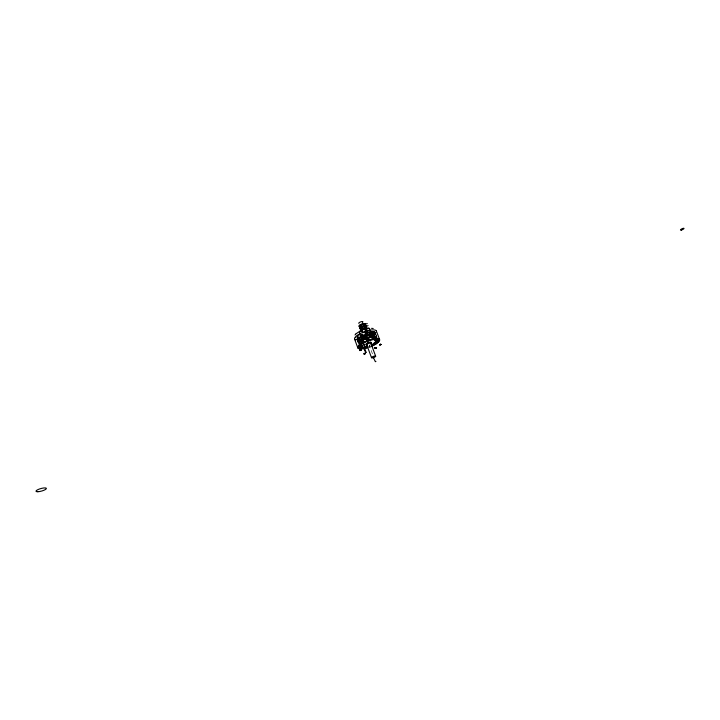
<?xml version="1.0" encoding="UTF-8"?>
<svg xmlns="http://www.w3.org/2000/svg" width="720" height="720" viewBox="0 0 720 720"><rect width="100%" height="100%" fill="white"/><g stroke="black" fill="none" stroke-linecap="round" stroke-linejoin="round"><path stroke-width="0.54" stroke-dasharray="3.6 2.7" d="M357.417 336.654L360.279 344.277M361.746 342.513L359.802 337.311L367.299 335.106L372.834 331.794M361.926 340.947L360.738 337.743L359.865 337.284M366.399 337.293L365.94 337.392L366.399 337.293L365.679 335.232L365.94 337.392L365.553 334.872L370.827 331.893M371.925 331.245L371.727 331.362M372.159 331.443L367.407 333.837M358.821 337.41L360.639 342.27M364.248 335.907L366.957 334.935L364.248 335.907L365.562 339.444M365.562 335.601L365.931 335.412M366.354 339.444L365.724 337.266M373.536 337.716L371.682 332.766L372.501 331.101M371.736 332.793L372.303 332.541L374.121 337.401M356.427 339.219L356.733 338.877L359.037 345.15M360.756 340.263L361.467 342.396C359.739 340.11 361.548 338.958 361.899 342.117M367.335 334.161L367.065 333.711L371.916 330.975M363.537 335.448L358.353 336.339M366.057 330.903L367.353 333.819M360.711 340.425L368.199 338.382M372.276 332.604C369.126 335.322 361.44 337.464 358.614 337.563C362.268 337.635 371.079 336.078 372.78 331.074M371.367 337.644C370.026 330.228 368.046 334.224 370.611 337.905M369.369 334.485L369.819 333.495M358.479 337.428L357.525 336.879L360.711 344.277M360.765 337.878L359.766 337.41M373.464 332.307L367.632 335.844L360.666 337.941M369.423 334.467L362.484 337.113L358.029 337.761M368.136 338.742L367.362 339.237M365.616 337.383L365.094 338.076L367.983 337.869L365.292 338.715L367.713 337.14L364.752 337.257L366.957 335.412L364.5 336.402L367.461 336.285L365.931 337.221M357.291 340.254L357.885 340.011L356.328 339.345M365.589 339.255L370.962 337.032L374.571 334.584A8.073 2.394 -20.4 0 0 375.21 333.981M368.973 346.284L369.846 345.681M358.416 337.428L357.579 336.933M369.702 333.441L362.304 336.321L356.526 336.834M357.219 340.515A8.064 2.394 -20.4 0 0 360.981 340.443A8.064 2.394 -20.4 0 0 366.003 339.174A8.064 2.394 -20.4 0 0 370.962 337.032A8.064 2.394 -20.4 0 0 374.571 334.584L373.869 334.548L375.273 332.865M375.264 332.478L374.175 331.875M365.985 332.793L369.135 331.929A8.433 2.511 -20.4 0 0 367.11 332.28M365.877 337.194L366.975 339.228M367.092 339.273L368.082 339.048M361.377 335.403L363.447 335.052M358.731 336.069L365.553 334.89M361.134 340.038L357.318 340.524M372.951 331.596L375.777 337.887M357.3 337.059L359.982 344.376M375.651 333.522L377.208 337.689M377.064 337.743L374.517 331.335L376.92 337.815M374.22 331.272L376.776 337.905M374.085 331.299L376.578 337.869M373.932 331.344L376.443 337.941M373.779 331.398L376.29 337.995M373.635 331.47L375.984 337.743M375.867 337.815L373.518 331.542L375.714 337.968M373.536 332.568L375.408 337.563A8.451 2.475 -20.4 0 0 367.929 337.617A8.451 2.475 -20.4 0 0 359.622 342.549M374.058 334.476L375.381 337.905M373.905 334.53L375.228 337.959M373.923 334.899L375.084 338.004M373.662 334.935L374.553 336.996M372.177 331.101L374.67 338.013M371.547 331.326L373.707 337.095M370.899 331.299L373.311 337.725M370.53 330.597L373.167 337.86M370.683 331.308L373.041 337.932M370.539 331.335L372.906 337.995M370.386 331.38L372.861 338.013M370.233 331.434L372.582 337.734M369.765 330.858L372.438 337.797M369.972 331.578L372.231 337.941M369.828 331.713L372.177 338.013M375.57 332.109A8.073 2.403 -20.4 0 1 374.265 333.792A8.064 2.403 -20.4 0 1 370.665 336.24L370.962 337.032M366.678 331.884L369.135 338.643M366.228 332.064L366.957 334.026M366.093 332.514L368.523 338.886M365.994 332.505L368.343 338.805M365.877 332.514L368.217 338.823M365.733 332.541L368.073 338.85M365.58 332.586L367.92 338.895M365.427 332.649L367.767 338.958M365.283 332.712L368.019 340.074M365.22 333.054L367.947 340.407M365.409 333.972L367.821 340.407M369.018 344.619L373.599 356.976M364.734 333.549L367.155 339.795M356.238 339.57A8.073 2.403 -20.3 0 0 356.931 339.714A8.064 2.403 -20.4 0 0 360.693 339.651A8.064 2.394 -20.4 0 0 365.706 338.382L366.003 339.174M362.871 334.341L365.013 340.119M361.341 334.566L364.113 342.063M361.044 334.305L363.843 341.928M360.981 334.602L363.699 341.955M360.828 334.647L363.546 342M361.062 335.754L363.393 342.063M360.738 335.061L362.862 341.073M360.801 335.889L363.276 342.45M360.513 335.232L363.15 342.468M360.657 336.033L362.997 342.432M360.963 340.119L361.89 342.486M358.938 336.933L360.693 341.694M357.957 336.204L360.063 341.919M357.84 336.897L360.549 344.232M357.723 336.906L360.423 344.25M357.426 336.987L360.351 344.619M357.138 337.104L359.838 344.448M357.165 337.437L359.865 344.772M357.309 338.301L359.577 344.655L357.246 338.418M357.696 340.065L358.848 343.179M357.552 340.119L358.695 343.242M357.408 340.191L358.56 343.305M356.616 339.048L358.083 343.035M369.999 345.951A8.082 2.34 -20.4 0 1 368.685 346.401M374.274 334.332A11.628 3.465 -20.4 0 1 356.994 340.245M370.332 346.752A11.664 3.375 -20.4 0 1 367.497 347.724M370.215 346.536A8.082 2.331 -20.4 0 1 368.901 346.986M370.665 336.24A8.064 2.394 -20.4 0 1 365.706 338.382M362.655 340.299A8.442 2.502 -20.4 0 1 360.072 337.041A8.442 2.502 -20.4 0 1 372.69 333.063A8.442 2.502 -20.4 0 1 368.694 338.391M363.24 340.47A8.451 2.466 -20.4 0 1 365.112 339.534M367.164 338.706A8.451 2.466 -20.4 0 1 374.355 337.455M360.342 342.639A8.442 2.484 -20.4 0 1 361.359 338.913A8.442 2.484 -20.4 0 1 371.592 335.241A8.442 2.484 -20.4 0 1 374.049 337.716M359.676 343.071A8.451 2.484 -20.4 0 1 366.615 337.239A8.451 2.484 -20.4 0 1 374.994 337.563M370.836 331.641A8.433 2.511 -20.4 0 1 372.042 334.809A8.433 2.511 -20.4 0 1 361.539 339.048A8.433 2.511 -20.4 0 1 358.416 336.663M361.107 334.71A8.433 2.511 -20.4 0 1 362.97 333.765M365.256 333.567A8.442 2.511 -20.4 0 1 373.266 334.485A8.442 2.511 -20.4 0 1 360.126 339.786A8.442 2.511 -20.4 0 1 363.204 334.395M361.458 341.955A8.442 2.493 -20.4 0 1 360.18 338.832A8.442 2.493 -20.4 0 1 370.746 334.575A8.442 2.493 -20.4 0 1 373.779 336.987M362.925 341.028A8.442 2.493 -20.4 0 1 359.532 338.418A8.442 2.493 -20.4 0 1 371.052 333.774A8.442 2.493 -20.4 0 1 372.366 337.221M369.009 346.581L369.81 346.914L369.045 346.563M369.864 335.853L370.62 335.628L369.9 335.808M364.698 336.339A2.187 0.648 -20.4 0 0 367.659 334.683A2.187 0.648 -20.4 0 0 364.446 335.232A2.187 0.648 -20.4 0 0 364.698 336.339"/><path stroke-width="1.08" d="M364.896 347.814C363.834 347.499 363.249 348.021 364.815 347.598M364.905 347.472L364.095 347.913L364.896 347.733M364.446 353.979L365.04 353.403L364.221 354.195L364.104 353.385L364.14 353.979M365.274 353.376L364.536 354.015M375.327 348.174C377.091 347.733 376.272 348.237 375.561 348.219M364.545 324.117L364.734 324.792L365.571 324.369M375.633 348.372L376.326 348.012L375.345 348.318M364.761 324.729L364.509 323.991L365.292 323.667L365.535 324.576M365.355 326.286L366.147 325.899L366.336 326.736L365.544 326.952L365.337 326.349M365.571 326.871L365.31 326.16L366.129 325.881M366.372 329.058L366.156 328.464L367.119 328.581A2.268 0.684 -20.4 0 1 367.146 328.905L366.354 329.121M360.675 350.208L359.748 350.388L360.693 350.1M362.988 342.333L363.456 342.414L362.763 342.783M365.04 347.472C366.615 347.841 364.149 345.663 363.15 342.369M365.4 352.674C366.462 352.332 365.733 353.304 363.897 348.606M366.147 352.449L364.617 348.246M381.105 344.592L380.295 344.178L380.88 344.61L379.611 345.195L380.799 344.448M380.871 344.466L379.944 344.646L381.024 344.376M378.558 339.813L378.576 339.759A8.1 2.349 -20.4 0 0 377.856 338.733M366.354 326.709L366.12 325.854M369.936 329.211L368.991 328.581L369.684 329.283M364.518 324.198L365.355 323.811M365.049 353.511C363.96 354.042 365.976 353.493 364.329 353.313M355.023 334.962L355.743 334.08M369.774 330.822L370.521 330.57L370.152 330.858M361.386 347.454L359.901 347.787L360.567 347.292L358.857 346.689M367.812 340.218L367.128 340.695M373.707 338.769L373.293 339.048L376.38 338.787M374.895 342.495L374.184 342.711L376.299 342.036L375.246 342.927L376.398 342.315L375.138 342.09L375.165 342.711M360.504 350.091L359.946 350.289L360.621 350.19M355.923 333.855L359.856 331.209L359.604 332.262L359.721 331.236M376.578 341.802L378.414 339.948M374.454 338.958L374.841 338.976M359.721 344.52L360.702 347.589M377.181 338.778L376.533 339.084L378.801 340.344A8.091 2.34 -20.4 0 1 377.496 342.423A8.082 2.34 -20.4 0 1 373.878 344.844A8.082 2.331 -20.4 0 1 371.079 346.194M363.222 345.249L364.743 344.304M372.528 344.871A8.082 2.34 -20.4 0 0 373.662 344.268L374.157 343.62M364.806 347.517L364.032 347.724L364.896 347.409M360.162 326.016L362.304 332.037M373.221 357.183L375.354 361.701L375.939 361.386M364.815 341.685L363.969 341.91M360.927 350.334L360.738 349.767L360.252 350.172M372.978 338.778L371.871 339.273M376.929 342.045L377.28 341.838A8.091 2.349 -20.4 0 0 377.928 341.244M374.787 343.665A8.082 2.34 -20.4 0 1 373.662 344.268L373.374 344.394M365.409 329.094L366.057 330.903M364.725 324.585L365.553 324.324M365.535 326.754L366.363 326.484M366.912 328.014L366.12 328.338L366.336 328.914L367.029 328.293A2.268 0.684 -20.4 0 0 366.912 328.014L367.146 328.905M364.374 331.254L364.473 331.497M375.615 342.162L375.678 342.135A8.46 2.457 -20.4 0 0 371.421 339.93A8.46 2.457 -20.4 0 0 360.873 345.177A8.46 2.457 -20.4 0 0 367.029 346.383M360.369 350.064L359.946 350.307M368.712 340.146L371.088 339.471M375.246 342.927L375.372 342.009M376.596 342.09L375.453 338.679M361.089 349.434L361.188 349.875M360.846 350.109L359.829 350.604L360.702 350.406M380.583 344.304L380.151 344.565M376.479 347.481L376.569 347.913M364.221 354.195L364.482 353.439L365.355 353.601M365.436 324.072L367.272 323.577M368.055 325.611L366.318 326.394M368.874 327.879L367.128 328.563M365.184 347.076L366.714 346.689M360.54 349.848L359.856 350.028M360.423 344.25L361.107 343.908A8.451 2.457 -20.4 0 1 362.223 342.927M359.649 344.772L360.351 344.619L358.497 346.725M371.538 328.329L373.212 328.509M368.325 341.946L368.343 342.072M355.356 337.581L355.977 337.338M359.388 332.172L360.135 334.215M365.148 353.673L364.455 354.114M376.344 330.921L379.602 339.597M377.181 338.58L377.397 339.174A8.109 2.349 -20.4 0 1 378.801 340.344M377.496 342.423L376.146 339.615M375.606 338.616L376.803 342.018M375.381 342.225L375.48 342.846M373.419 338.652L373.644 339.237A8.118 2.349 -20.4 0 1 377.397 339.174M373.662 344.268L373.878 344.844M365.31 323.685L365.571 324.423M370.764 343.035L375.669 356.229A2.205 0.612 -20.4 0 1 372.681 357.867A2.205 0.612 -20.4 0 1 372.456 356.823A2.205 0.612 -20.4 0 1 375.669 356.229M362.97 323.766L363.186 324.342M363.771 325.944L363.987 326.52M364.581 328.122L364.797 328.698M368.316 339.948L368.532 340.533A8.118 2.358 -20.4 0 1 373.644 339.237M366.642 344.52L371.529 357.714M363.249 342.126L363.474 342.72A8.118 2.358 -20.3 0 0 359.847 345.177A8.109 2.349 -20.3 0 0 358.632 347.247A8.1 2.34 -20.3 0 0 360.117 348.372A8.082 2.34 -20.3 0 0 363.879 348.273A8.082 2.331 -20.4 0 0 367.587 347.436M360.198 345.285L360.963 347.382M360.144 345.366L360.819 347.517M359.766 345.213L360.558 347.652M359.613 345.258L360.414 347.706M359.469 345.321L360.261 347.751M360.117 348.372L359.901 347.787A8.082 2.34 -20.3 0 0 360.594 347.922M358.632 347.247L358.416 346.662A8.1 2.358 -20.3 0 1 358.38 346.239M354.663 339.291L357.858 347.976M359.442 326.358A2.97 0.918 -20.4 0 1 359.973 324.882A2.97 0.918 -20.4 0 1 363.753 323.703A2.97 0.918 -20.4 0 1 363.879 324.972M360.243 328.527A2.97 0.909 -20.4 0 1 360.774 327.06A2.97 0.909 -20.4 0 1 364.563 325.872A2.97 0.909 -20.4 0 1 364.68 327.132M367.497 347.724A11.664 3.375 -20.4 0 1 359.163 345.186A11.664 3.375 -20.4 0 1 377.505 338.652A11.664 3.375 -20.4 0 1 371.268 346.383M355.491 339.93A11.628 3.465 -20.4 0 1 363.825 332.001A11.628 3.465 -20.4 0 1 376.38 331.875M363.474 342.72A8.118 2.358 -20.4 0 1 368.532 340.533M366.615 331.326A8.1 2.421 -20.4 0 1 370.377 330.498M363.942 332.235A8.1 2.421 -20.4 0 1 365.283 331.776M357.264 335.844A8.091 2.421 -20.4 0 1 360.234 333.963M362.691 330.903A2.187 0.666 -20.4 0 1 361.728 330.282A2.187 0.666 -20.4 0 1 364.473 329.04A2.187 0.666 -20.4 0 1 365.436 329.652M360.702 327.528A2.178 0.666 -20.4 0 1 362.934 326.394A2.178 0.666 -20.4 0 1 364.608 326.484A2.97 0.909 -20.4 0 1 364.896 327.717M361.071 328.761A2.178 0.666 -20.4 0 1 361.332 327.771A2.178 0.666 -20.4 0 1 363.978 326.817A2.178 0.666 -20.4 0 1 364.626 327.483M361.8 329.454A2.187 0.666 -20.4 0 1 364.005 328.509A2.187 0.666 -20.4 0 1 365.418 328.653M367.353 344.745A2.196 0.639 -20.4 0 1 367.029 343.944A2.196 0.639 -20.4 0 1 369.774 342.846A2.196 0.639 -20.4 0 1 370.566 343.449M368.397 342.72A2.196 0.639 -20.4 0 1 370.26 342.387A2.196 0.639 -20.4 0 1 370.395 343.008M366.831 344.295A2.196 0.639 -20.4 0 1 367.389 343.17M358.884 323.415A2.178 0.675 -20.4 0 1 359.811 322.245A2.178 0.675 -20.4 0 1 362.412 321.552A2.178 0.675 -20.4 0 1 362.376 322.488M366.876 344.529A2.7 0.783 -20.4 0 1 366.624 343.44A2.7 0.783 -20.4 0 1 370.215 342.153A2.7 0.783 -20.4 0 1 370.458 343.242M367.596 344.898A2.7 0.783 -20.4 0 1 366.525 344.088A2.7 0.783 -20.4 0 1 370.206 342.603A2.7 0.783 -20.4 0 1 370.62 343.674M360.27 326.592A2.178 0.666 -20.4 0 1 361.539 325.071A2.178 0.666 -20.4 0 1 363.987 325.08M359.703 325.782A2.178 0.675 -20.4 0 1 361.593 324.387A2.178 0.675 -20.4 0 1 363.798 324.306M360.144 326.961A2.97 0.909 -20.4 0 1 359.838 325.701A2.97 0.909 -20.4 0 1 363.789 324.279A2.97 0.909 -20.4 0 1 364.086 325.548M360.945 329.13A2.97 0.909 -20.4 0 1 360.648 327.879A2.97 0.909 -20.4 0 1 364.599 326.457M362.367 331.236A2.979 0.9 -20.4 0 1 361.296 330.174A2.979 0.9 -20.4 0 1 365.589 328.635A2.979 0.9 -20.4 0 1 365.157 330.228M361.053 330.705A2.979 0.9 -20.4 0 1 362.79 328.644A2.979 0.9 -20.4 0 1 366.12 328.653M371.79 339.066A8.451 2.457 -20.4 0 1 376.083 340.479M360.747 345.987A8.451 2.457 -20.4 0 1 360.432 344.745M374.526 343.026A8.46 2.457 -20.4 0 1 371.124 344.916M375.948 339.021A8.451 2.466 -20.4 0 1 375.813 339.75M361.422 345.546A8.451 2.466 -20.4 0 1 360.477 345.258M361.638 346.041L362.133 345.618L361.638 346.041M375.732 343.467C376.227 344.709 376.524 342.135 375.732 343.467M361.125 344.754L361.755 344.556L361.152 344.718M375.507 340.029L374.967 340.434L375.507 340.029M362.448 347.202L361.953 347.724L362.448 347.202M374.373 347.94L375.12 347.715L374.373 347.94M37.89 491.733A5.409 1.314 -15.5 0 0 46.359 488.7A5.409 1.314 -15.5 0 0 39.339 489.033A5.409 1.314 -15.5 0 0 37.89 491.733M681.408 230.049A1.935 0.504 -25.2 0 0 684 228.429A1.935 0.504 -25.2 0 0 681.309 229.131A1.935 0.504 -25.2 0 0 681.408 230.049"/></g></svg>
